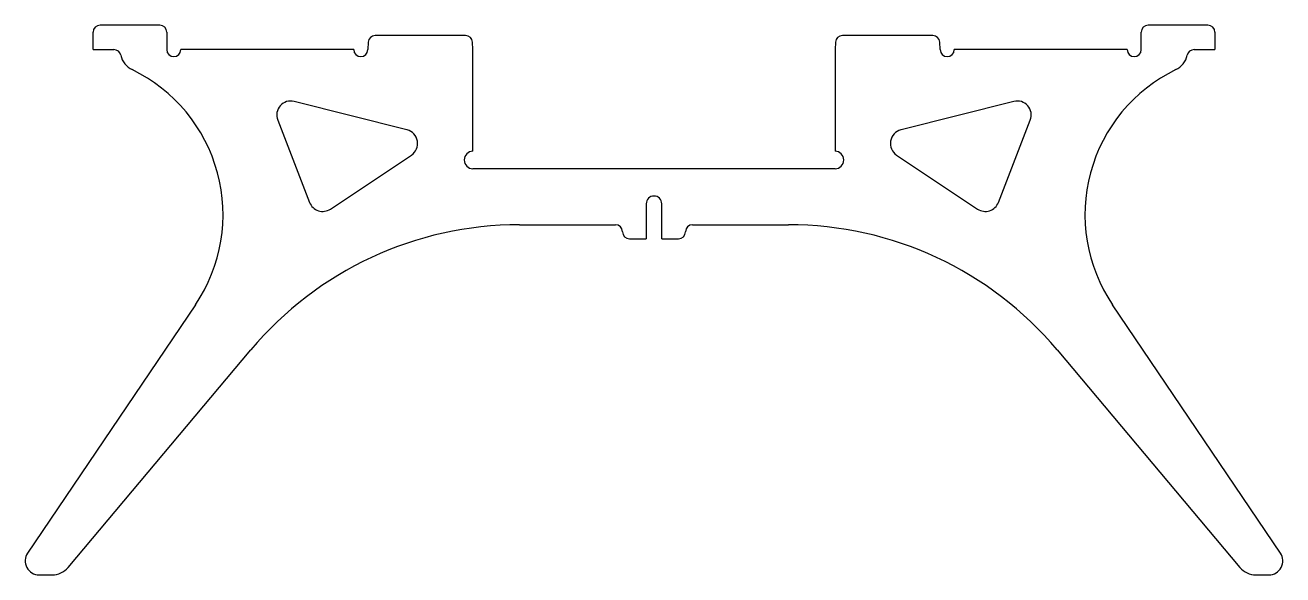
# Model space of a CAD drawing. Extents: x -90 to 90, y -58 to 20.
import ezdxf

# ---------------------------------------------------------------- set-up
doc = ezdxf.new("R2010")
doc.units = 0
doc.layers.get('0').update_dxf_attribs({"linetype": 'CONTINUOUS'})

msp = doc.modelspace()

# ---------------------------------------------------------------- linework, layer by layer
at = {"color": 7, "linetype": 'CONTINUOUS'}
for p, q in [((-70.5, 20.5), (-79, 20.5)), ((79, 20.5), (70.5, 20.5)), ((-80, 17), (-80, 19.5)), ((-69.5, 19.5), (-69.5, 17)), ((-40.76, 18.05), (-40.82, 17)), ((-26.87, 19), (-39.77, 19)), ((-25.82, 17), (-25.88, 18.05)), ((25.88, 18.05), (25.82, 17)), ((39.77, 19), (26.87, 19)), ((40.82, 17), (40.76, 18.05)), ((69.5, 17), (69.5, 19.5)), ((80, 19.5), (80, 17)), ((-80, 17), (-77.03, 17)), ((-42.82, 17), (-67.5, 17)), ((-25.82, 2.5), (-25.82, 17)), ((25.82, 17), (25.82, 2.5)), ((67.5, 17), (42.82, 17)), ((77.03, 17), (80, 17)), ((-35.23, 5.55), (-51.32, 9.6)), ((51.32, 9.6), (35.23, 5.55)), ((-53.67, 6.94), (-49.13, -4.83)), ((49.13, -4.83), (53.67, 6.94)), ((-46.15, -5.77), (-34.6, 1.95)), ((34.6, 1.95), (46.15, -5.77)), ((25.82, 0), (-25.82, 0)), ((-1.1, -5), (-1.1, -10)), ((1.1, -10), (1.1, -5)), ((-19.18, -8), (-5.5, -8)), ((5.5, -8), (19.18, -8)), ((-3.5, -10), (-1.1, -10)), ((1.1, -10), (3.5, -10)), ((-65.41, -19.42), (-89.35, -54.88)), ((89.35, -54.88), (65.41, -19.42)), ((-83.56, -56.93), (-57.49, -25.86)), ((57.49, -25.86), (83.56, -56.93)), ((-87.69, -58), (-85.85, -58)), ((85.85, -58), (87.69, -58))]:
    msp.add_line(p, q, dxfattribs=at)
for centre, radius, start, end in [((-79, 19.5), 1, 90, 180), ((-70.5, 19.5), 1, 0, 90), ((70.5, 19.5), 1, 90, 180), ((79, 19.5), 1, 0, 90), ((-39.77, 18), 1, 90, 177), ((-26.87, 18), 1, 3, 90), ((26.87, 18), 1, 90, 177), ((39.77, 18), 1, 3, 90), ((-77.03, 16), 1, 12.0842, 90), ((-73.12, 16.84), 3, 192.0842, 244.1111), ((-68.5, 17), 1, 180, 0), ((-41.82, 17), 1, 180, 0), ((41.82, 17), 1, 180, 0), ((68.5, 17), 1, 180, 0), ((73.12, 16.84), 3, 295.8889, 347.9158), ((77.03, 16), 1, 90, 167.9158), ((-84.47, -6.55), 23, 325.9754, 64.1111), ((84.47, -6.55), 23, 115.8889, 214.0246), ((-51.81, 7.66), 2, 75.8796, 201.1348), ((51.81, 7.66), 2, 338.8652, 104.1204), ((-35.71, 3.61), 2, 303.7559, 75.8796), ((35.71, 3.61), 2, 104.1204, 236.2441), ((-25.82, 1.25), 1.25, 90, 270), ((25.82, 1.25), 1.25, 270, 90), ((-47.26, -4.1), 2, 201.1348, 303.7559), ((0, -5), 1.1, 0, 180), ((47.26, -4.1), 2, 236.2441, 338.8652), ((-19.18, -58), 50, 90, 140), ((-5.5, -9), 1, 0, 90), ((5.5, -9), 1, 90, 180), ((19.18, -58), 50, 40, 90), ((-3.5, -9), 1, 180, 270), ((3.5, -9), 1, 270, 0), ((-87.69, -56), 2, 145.9754, 270), ((87.69, -56), 2, 270, 34.0246), ((-85.85, -55), 3, 270, 320), ((85.85, -55), 3, 220, 270)]:
    msp.add_arc(centre, radius, start, end, dxfattribs=at)

doc.saveas('drawing.dxf')
